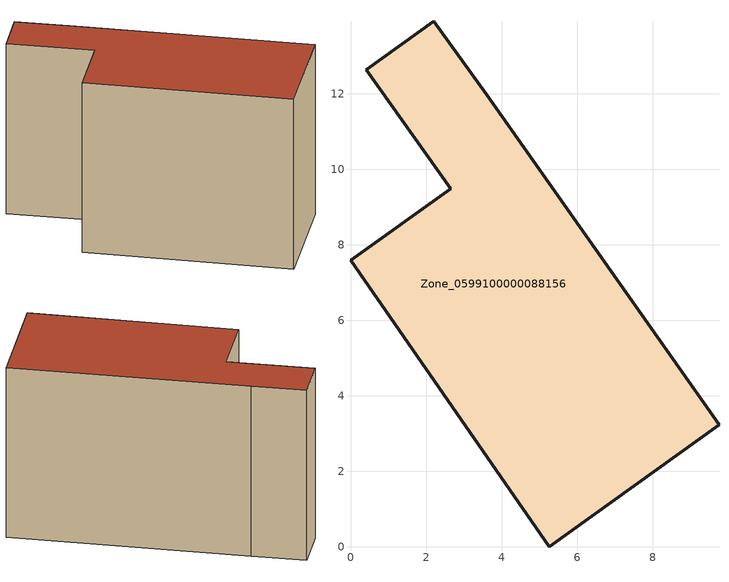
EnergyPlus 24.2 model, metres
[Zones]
Zone_0599100000088156
 floor ground (C_G): 9.76,3.23 5.27,0 0,7.59 2.66,9.49 0.42,12.63 2.21,13.92 3.61,11.97 z0
 wall outside (C_F): 0.42,12.63 2.66,9.49 0,7.59 5.27,0 9.76,3.23 3.61,11.97 2.21,13.92 0.42,12.63 z0:8.06
 roof outside (C_R): 9.76,3.23 3.61,11.97 2.21,13.92 0.42,12.63 2.66,9.49 0,7.59 5.27,0 z8.06
[BUILDING]
Pand.0599100000088156: North Axis=0; Terrain=City; Loads Convergence Tolerance Value=0.04; Temperature Convergence Tolerance Value=0.4; Solar Distribution=FullExterior; Maximum Number of Warmup Days=25; Minimum Number of Warmup Days=1
[Site:Location]
Rotterdam.The.Hague.AP_ZH_NLD Design_Conditions: Latitude=51.96; Longitude=4.45; Time Zone=1; Elevation=-4.5
[SITE:GROUNDTEMPERATURE:BUILDINGSURFACE]
18, 18, 18, 18, 18, 18, 18, 18, 18, 18, 18, 18
[MATERIAL] Thermal Absorptance=0.9; Solar Absorptance=0.7; Visible Absorptance=0.7
Name | Roughness | Thickness | Conductivity | Density | Specific Heat
G.TI.1975-1991 | MediumSmooth | 0.15 | 0.288461 | 540 | 1210
F.TI.1975-1991 | Rough | 0.3 | 0.230769 | 1920 | 840
R.TI.1975-1991 | MediumRough | 0.2 | 0.153846 | 1500 | 1000
[CONSTRUCTION]
C_G: G.TI.1975-1991
C_F: F.TI.1975-1991
C_R: R.TI.1975-1991
[ZONE]
Zone_0599100000088156: Type=1; Multiplier=1; Ceiling Height=Autocalculate; Volume=Autocalculate; Floor Area=autocalculate; Part of Total Floor Area=Yes
[ZONEINFILTRATION:DESIGNFLOWRATE]
Infil_Zone_0599100000088156: Zone or ZoneList or Space or SpaceList=Zone_0599100000088156; Schedule=AlwaysOn; Design Flow Rate Calculation Method=Flow/Area; Flow Rate per Floor Area=0.003; Constant Term Coefficient=1; Temperature Term Coefficient=0; Velocity Term Coefficient=0; Velocity Squared Term Coefficient=0
[HVACTEMPLATE:ZONE:IDEALLOADSAIRSYSTEM]
Zone_0599100000088156: Maximum Heating Supply Air Temperature=50; Minimum Cooling Supply Air Temperature=13; Maximum Heating Supply Air Humidity Ratio=0.0156; Minimum Cooling Supply Air Humidity Ratio=0.0077; Heating Limit=NoLimit; Cooling Limit=NoLimit; Dehumidification Control Type=ConstantSensibleHeatRatio; Cooling Sensible Heat Ratio=0.7; Dehumidification Setpoint=60; Humidification Control Type=None; Humidification Setpoint=30; Outdoor Air Method=None; Outdoor Air Flow Rate per Person=0.00944; Outdoor Air Flow Rate per Zone Floor Area=0; Outdoor Air Flow Rate per Zone=0; Demand Controlled Ventilation Type=None; Outdoor Air Economizer Type=NoEconomizer; Heat Recovery Type=None; Sensible Heat Recovery Effectiveness=0.7; Latent Heat Recovery Effectiveness=0.65
[ZONECONTROL:THERMOSTAT]
ThermostatControl_Zone_0599100000088156: Zone or ZoneList=Zone_0599100000088156; Control Type Schedule=DualSetpointControlType; Control 1=Thermostat_Zone_0599100000088156; Temperature Difference Between Cutout And Setpoint=0
[THERMOSTATSETPOINT:DUALSETPOINT]
Thermostat_Zone_0599100000088156: Heating Setpoint Temperature Schedule=HeatingSetpoint_Zone_0599100000088156; Cooling Setpoint Temperature Schedule=CoolingSetpoint_Zone_0599100000088156
[SCHEDULE:COMPACT]
HeatingSetpoint_Zone_0599100000088156: Through: 12/31, For: AllDays, Until: 24:00, 21
CoolingSetpoint_Zone_0599100000088156: Through: 12/31, For: AllDays, Until: 24:00, 24
DualSetpointControlType: Through: 12/31, For: AllDays, Until: 24:00, 4
AlwaysOn: Through: 12/31, For: AllDays, Until: 24:00, 1
